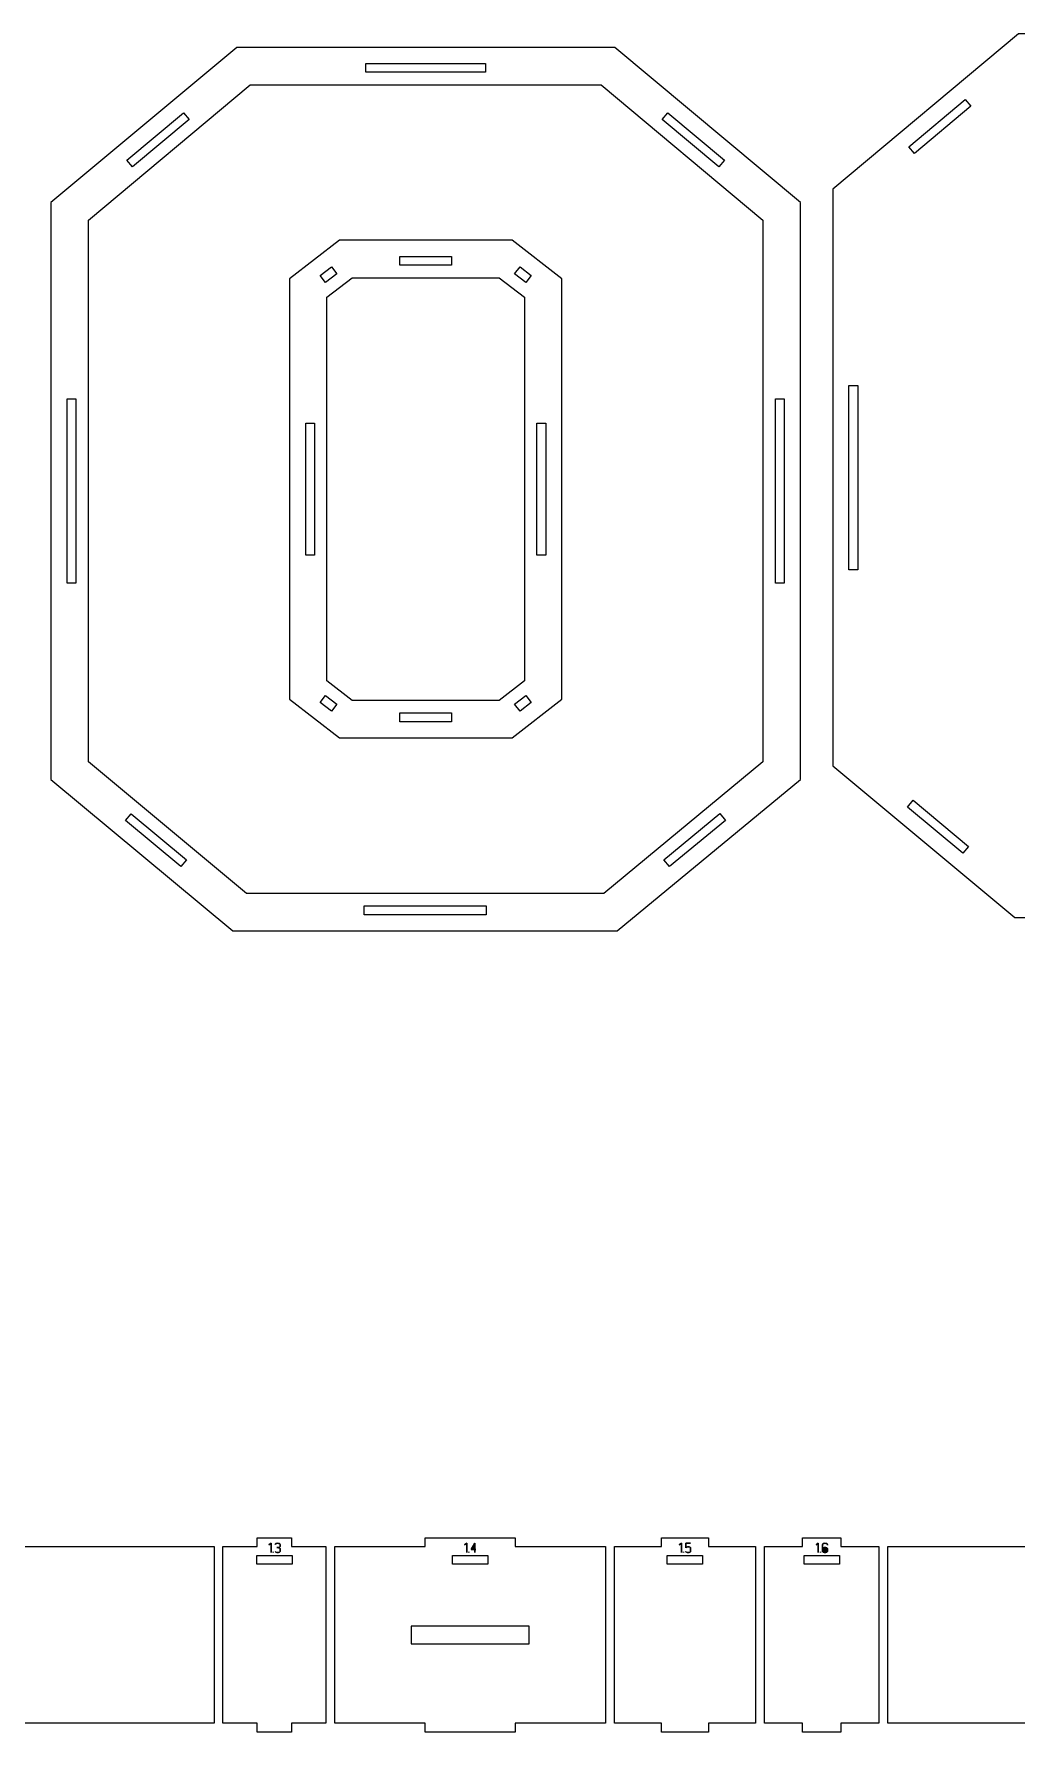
# Model space of a CAD drawing. Header units: centimetres. Extents: x -191 to 212, y -234 to 239.
# Drawn here: x -166.8 to -133.4, y 1 to 58.7 of the extents above; entities that cross this region are included whole.
import ezdxf

# ---------------------------------------------------------------- set-up
doc = ezdxf.new("R2010")
doc.units = ezdxf.units.CM
doc.header["$MEASUREMENT"] = 0
doc.layers.add('Capa 1', color=7, linetype='Continuous')

msp = doc.modelspace()

# ---------------------------------------------------------------- hatches: boundary and pattern name
at = {"layer": 'Capa 1', "true_color": 0x3e4095}
h = msp.add_hatch(color=175, dxfattribs=at)
edge = h.paths.add_edge_path()
edge.add_spline(control_points=[(-158.70357, 7.41692), (-158.70357, 7.41692), (-158.7797, 7.36418), (-158.7797, 7.36418), (-158.7797, 7.36418), (-158.70357, 7.41692), (-158.70357, 7.41692), (-158.70357, 7.41692), (-158.70357, 7.10002), (-158.70357, 7.10002), (-158.70357, 7.10002), (-158.70357, 7.41692), (-158.70357, 7.41692)], knot_values=[0, 0, 0, 0, 0.25, 0.25, 0.25, 0.5, 0.5, 0.5, 0.75, 0.75, 0.75, 1, 1, 1, 1], degree=3, periodic=1)
h = msp.add_hatch(color=175, dxfattribs=at)
edge = h.paths.add_edge_path()
edge.add_spline(control_points=[(-158.63294, 7.10002), (-158.63294, 7.10002), (-158.63294, 7.12249), (-158.63294, 7.12249), (-158.63294, 7.12249), (-158.63294, 7.10002), (-158.63294, 7.10002)], knot_values=[0, 0, 0, 0, 0.5, 0.5, 0.5, 1, 1, 1, 1], degree=3, periodic=1)
h = msp.add_hatch(color=175, dxfattribs=at)
edge = h.paths.add_edge_path()
edge.add_spline(control_points=[(-158.47701, 7.10002), (-158.50055, 7.10002), (-158.5202, 7.10346), (-158.53594, 7.11034), (-158.55169, 7.11722), (-158.55956, 7.12555), (-158.55956, 7.13533), (-158.55956, 7.12555), (-158.55169, 7.11722), (-158.53594, 7.11034), (-158.5202, 7.10346), (-158.50055, 7.10002), (-158.47701, 7.10002), (-158.45347, 7.10002), (-158.43382, 7.10346), (-158.41808, 7.11034), (-158.40233, 7.11722), (-158.39446, 7.12555), (-158.39446, 7.13533), (-158.39446, 7.13533), (-158.39446, 7.23852), (-158.39446, 7.23852), (-158.39446, 7.24678), (-158.40012, 7.25396), (-158.41143, 7.26007), (-158.42274, 7.26619), (-158.45591, 7.27032), (-158.51095, 7.27246), (-158.45622, 7.27582), (-158.42335, 7.2798), (-158.41235, 7.28438), (-158.40134, 7.28897), (-158.39538, 7.29646), (-158.39446, 7.30685), (-158.39446, 7.30685), (-158.39446, 7.38115), (-158.39446, 7.38115), (-158.39446, 7.39093), (-158.40233, 7.39926), (-158.41808, 7.40614), (-158.43382, 7.41302), (-158.45347, 7.41646), (-158.47701, 7.41646), (-158.50055, 7.41646), (-158.5202, 7.41302), (-158.53594, 7.40614), (-158.55169, 7.39926), (-158.55956, 7.39093), (-158.55956, 7.38115), (-158.55956, 7.39093), (-158.55169, 7.39926), (-158.53594, 7.40614), (-158.5202, 7.41302), (-158.50055, 7.41646), (-158.47701, 7.41646), (-158.45347, 7.41646), (-158.43382, 7.41302), (-158.41808, 7.40614), (-158.40233, 7.39926), (-158.39446, 7.39093), (-158.39446, 7.38115), (-158.39446, 7.38115), (-158.39446, 7.30685), (-158.39446, 7.30685), (-158.39538, 7.29646), (-158.40134, 7.28897), (-158.41235, 7.28438), (-158.42335, 7.2798), (-158.45622, 7.27582), (-158.51095, 7.27246), (-158.45591, 7.27032), (-158.42274, 7.26619), (-158.41143, 7.26007), (-158.40012, 7.25396), (-158.39446, 7.24678), (-158.39446, 7.23852), (-158.39446, 7.23852), (-158.39446, 7.13533), (-158.39446, 7.13533), (-158.39446, 7.12555), (-158.40233, 7.11722), (-158.41808, 7.11034), (-158.43382, 7.10346), (-158.45347, 7.10002), (-158.47701, 7.10002)], knot_values=[0, 0, 0, 0, 0.03571429, 0.03571429, 0.03571429, 0.07142857, 0.07142857, 0.07142857, 0.10714286, 0.10714286, 0.10714286, 0.14285714, 0.14285714, 0.14285714, 0.17857143, 0.17857143, 0.17857143, 0.21428571, 0.21428571, 0.21428571, 0.25, 0.25, 0.25, 0.28571429, 0.28571429, 0.28571429, 0.32142857, 0.32142857, 0.32142857, 0.35714286, 0.35714286, 0.35714286, 0.39285714, 0.39285714, 0.39285714, 0.42857143, 0.42857143, 0.42857143, 0.46428571, 0.46428571, 0.46428571, 0.5, 0.5, 0.5, 0.53571429, 0.53571429, 0.53571429, 0.57142857, 0.57142857, 0.57142857, 0.60714286, 0.60714286, 0.60714286, 0.64285714, 0.64285714, 0.64285714, 0.67857143, 0.67857143, 0.67857143, 0.71428571, 0.71428571, 0.71428571, 0.75, 0.75, 0.75, 0.78571429, 0.78571429, 0.78571429, 0.82142857, 0.82142857, 0.82142857, 0.85714286, 0.85714286, 0.85714286, 0.89285714, 0.89285714, 0.89285714, 0.92857143, 0.92857143, 0.92857143, 0.96428571, 0.96428571, 0.96428571, 1, 1, 1, 1], degree=3, periodic=1)
h = msp.add_hatch(color=175, dxfattribs=at)
edge = h.paths.add_edge_path()
edge.add_spline(control_points=[(-152.05228, 7.41692), (-152.05228, 7.41692), (-152.12841, 7.36418), (-152.12841, 7.36418), (-152.12841, 7.36418), (-152.05228, 7.41692), (-152.05228, 7.41692), (-152.05228, 7.41692), (-152.05228, 7.10002), (-152.05228, 7.10002), (-152.05228, 7.10002), (-152.05228, 7.41692), (-152.05228, 7.41692)], knot_values=[0, 0, 0, 0, 0.25, 0.25, 0.25, 0.5, 0.5, 0.5, 0.75, 0.75, 0.75, 1, 1, 1, 1], degree=3, periodic=1)
h = msp.add_hatch(color=175, dxfattribs=at)
edge = h.paths.add_edge_path()
edge.add_spline(control_points=[(-151.98165, 7.10002), (-151.98165, 7.10002), (-151.98165, 7.12249), (-151.98165, 7.12249), (-151.98165, 7.12249), (-151.98165, 7.10002), (-151.98165, 7.10002)], knot_values=[0, 0, 0, 0, 0.5, 0.5, 0.5, 1, 1, 1, 1], degree=3, periodic=1)
h = msp.add_hatch(color=175, dxfattribs=at)
edge = h.paths.add_edge_path()
edge.add_spline(control_points=[(-151.77848, 7.20458), (-151.77848, 7.20458), (-151.77848, 7.41692), (-151.77848, 7.41692), (-151.77848, 7.41692), (-151.90827, 7.20458), (-151.90827, 7.20458), (-151.90827, 7.20458), (-151.77848, 7.20458), (-151.77848, 7.20458)], knot_values=[0, 0, 0, 0, 0.33333333, 0.33333333, 0.33333333, 0.66666667, 0.66666667, 0.66666667, 1, 1, 1, 1], degree=3, periodic=1)
h = msp.add_hatch(color=175, dxfattribs=at)
edge = h.paths.add_edge_path()
edge.add_spline(control_points=[(-151.77848, 7.20458), (-151.77848, 7.20458), (-151.77848, 7.10002), (-151.77848, 7.10002), (-151.77848, 7.10002), (-151.77848, 7.20458), (-151.77848, 7.20458), (-151.77848, 7.20458), (-151.90827, 7.20458), (-151.90827, 7.20458), (-151.90827, 7.20458), (-151.77848, 7.41692), (-151.77848, 7.41692), (-151.77848, 7.41692), (-151.77848, 7.20458), (-151.77848, 7.20458), (-151.77848, 7.20458), (-151.74867, 7.20458), (-151.74867, 7.20458), (-151.74867, 7.20458), (-151.77848, 7.20458), (-151.77848, 7.20458)], knot_values=[0, 0, 0, 0, 0.14285714, 0.14285714, 0.14285714, 0.28571429, 0.28571429, 0.28571429, 0.42857143, 0.42857143, 0.42857143, 0.57142857, 0.57142857, 0.57142857, 0.71428571, 0.71428571, 0.71428571, 0.85714286, 0.85714286, 0.85714286, 1, 1, 1, 1], degree=3, periodic=1)
h = msp.add_hatch(color=175, dxfattribs=at)
edge = h.paths.add_edge_path()
edge.add_spline(control_points=[(-144.7574, 7.41692), (-144.7574, 7.41692), (-144.83353, 7.36418), (-144.83353, 7.36418), (-144.83353, 7.36418), (-144.7574, 7.41692), (-144.7574, 7.41692), (-144.7574, 7.41692), (-144.7574, 7.10002), (-144.7574, 7.10002), (-144.7574, 7.10002), (-144.7574, 7.41692), (-144.7574, 7.41692)], knot_values=[0, 0, 0, 0, 0.25, 0.25, 0.25, 0.5, 0.5, 0.5, 0.75, 0.75, 0.75, 1, 1, 1, 1], degree=3, periodic=1)
h = msp.add_hatch(color=175, dxfattribs=at)
edge = h.paths.add_edge_path()
edge.add_spline(control_points=[(-144.68677, 7.10002), (-144.68677, 7.10002), (-144.68677, 7.12249), (-144.68677, 7.12249), (-144.68677, 7.12249), (-144.68677, 7.10002), (-144.68677, 7.10002)], knot_values=[0, 0, 0, 0, 0.5, 0.5, 0.5, 1, 1, 1, 1], degree=3, periodic=1)
h = msp.add_hatch(color=175, dxfattribs=at)
edge = h.paths.add_edge_path()
edge.add_spline(control_points=[(-144.53084, 7.10002), (-144.55438, 7.10002), (-144.57403, 7.10346), (-144.58977, 7.11034), (-144.60552, 7.11722), (-144.61339, 7.12555), (-144.61339, 7.13533), (-144.61339, 7.12555), (-144.60552, 7.11722), (-144.58977, 7.11034), (-144.57403, 7.10346), (-144.55438, 7.10002), (-144.53084, 7.10002), (-144.5073, 7.10002), (-144.48765, 7.10346), (-144.47191, 7.11034), (-144.45616, 7.11722), (-144.44829, 7.12555), (-144.44829, 7.13533), (-144.44829, 7.13533), (-144.44829, 7.26099), (-144.44829, 7.26099), (-144.44829, 7.27078), (-144.45616, 7.27911), (-144.47191, 7.28599), (-144.48765, 7.29287), (-144.5073, 7.29631), (-144.53084, 7.29631), (-144.55224, 7.29447), (-144.56875, 7.29202), (-144.58037, 7.28897), (-144.59199, 7.28591), (-144.60299, 7.27658), (-144.61339, 7.26099), (-144.61339, 7.26099), (-144.61339, 7.41646), (-144.61339, 7.41646), (-144.61339, 7.41646), (-144.45379, 7.41646), (-144.45379, 7.41646), (-144.45379, 7.41646), (-144.61339, 7.41646), (-144.61339, 7.41646), (-144.61339, 7.41646), (-144.61339, 7.26099), (-144.61339, 7.26099), (-144.60299, 7.27658), (-144.59199, 7.28591), (-144.58037, 7.28897), (-144.56875, 7.29202), (-144.55224, 7.29447), (-144.53084, 7.29631), (-144.5073, 7.29631), (-144.48765, 7.29287), (-144.47191, 7.28599), (-144.45616, 7.27911), (-144.44829, 7.27078), (-144.44829, 7.26099), (-144.44829, 7.26099), (-144.44829, 7.13533), (-144.44829, 7.13533), (-144.44829, 7.12555), (-144.45616, 7.11722), (-144.47191, 7.11034), (-144.48765, 7.10346), (-144.5073, 7.10002), (-144.53084, 7.10002)], knot_values=[0, 0, 0, 0, 0.04545455, 0.04545455, 0.04545455, 0.09090909, 0.09090909, 0.09090909, 0.13636364, 0.13636364, 0.13636364, 0.18181818, 0.18181818, 0.18181818, 0.22727273, 0.22727273, 0.22727273, 0.27272727, 0.27272727, 0.27272727, 0.31818182, 0.31818182, 0.31818182, 0.36363636, 0.36363636, 0.36363636, 0.40909091, 0.40909091, 0.40909091, 0.45454545, 0.45454545, 0.45454545, 0.5, 0.5, 0.5, 0.54545455, 0.54545455, 0.54545455, 0.59090909, 0.59090909, 0.59090909, 0.63636364, 0.63636364, 0.63636364, 0.68181818, 0.68181818, 0.68181818, 0.72727273, 0.72727273, 0.72727273, 0.77272727, 0.77272727, 0.77272727, 0.81818182, 0.81818182, 0.81818182, 0.86363636, 0.86363636, 0.86363636, 0.90909091, 0.90909091, 0.90909091, 0.95454545, 0.95454545, 0.95454545, 1, 1, 1, 1], degree=3, periodic=1)
h = msp.add_hatch(color=175, dxfattribs=at)
edge = h.paths.add_edge_path()
edge.add_spline(control_points=[(-140.11285, 7.41692), (-140.11285, 7.41692), (-140.18898, 7.36418), (-140.18898, 7.36418), (-140.18898, 7.36418), (-140.11285, 7.41692), (-140.11285, 7.41692), (-140.11285, 7.41692), (-140.11285, 7.10002), (-140.11285, 7.10002), (-140.11285, 7.10002), (-140.11285, 7.41692), (-140.11285, 7.41692)], knot_values=[0, 0, 0, 0, 0.25, 0.25, 0.25, 0.5, 0.5, 0.5, 0.75, 0.75, 0.75, 1, 1, 1, 1], degree=3, periodic=1)
h = msp.add_hatch(color=175, dxfattribs=at)
edge = h.paths.add_edge_path()
edge.add_spline(control_points=[(-140.04222, 7.10002), (-140.04222, 7.10002), (-140.04222, 7.12249), (-140.04222, 7.12249), (-140.04222, 7.12249), (-140.04222, 7.10002), (-140.04222, 7.10002)], knot_values=[0, 0, 0, 0, 0.5, 0.5, 0.5, 1, 1, 1, 1], degree=3, periodic=1)
h = msp.add_hatch(color=175, dxfattribs=at)
edge = h.paths.add_edge_path()
edge.add_spline(control_points=[(-139.88629, 7.10002), (-139.90983, 7.10002), (-139.92948, 7.10346), (-139.94522, 7.11034), (-139.96097, 7.11722), (-139.96884, 7.12555), (-139.96884, 7.13533), (-139.96884, 7.13533), (-139.96884, 7.24219), (-139.96884, 7.24219), (-139.96884, 7.24219), (-139.96884, 7.38115), (-139.96884, 7.38115), (-139.96884, 7.39093), (-139.96097, 7.39926), (-139.94522, 7.40614), (-139.92948, 7.41302), (-139.90983, 7.41646), (-139.88629, 7.41646), (-139.86275, 7.41646), (-139.8431, 7.41302), (-139.82736, 7.40614), (-139.81161, 7.39926), (-139.80374, 7.39093), (-139.80374, 7.38115), (-139.80374, 7.38115), (-139.80374, 7.35547), (-139.80374, 7.35547), (-139.80374, 7.35547), (-139.80374, 7.38115), (-139.80374, 7.38115), (-139.80374, 7.39093), (-139.81161, 7.39926), (-139.82736, 7.40614), (-139.8431, 7.41302), (-139.86275, 7.41646), (-139.88629, 7.41646), (-139.90983, 7.41646), (-139.92948, 7.41302), (-139.94522, 7.40614), (-139.96097, 7.39926), (-139.96884, 7.39093), (-139.96884, 7.38115), (-139.96884, 7.38115), (-139.96884, 7.24219), (-139.96884, 7.24219), (-139.96884, 7.25136), (-139.95929, 7.25954), (-139.94018, 7.26672), (-139.92107, 7.27391), (-139.90311, 7.2775), (-139.88629, 7.2775), (-139.86275, 7.2775), (-139.8431, 7.27406), (-139.82736, 7.26718), (-139.81161, 7.2603), (-139.80374, 7.25197), (-139.80374, 7.24219), (-139.80374, 7.24219), (-139.80374, 7.13533), (-139.80374, 7.13533), (-139.80374, 7.12555), (-139.81161, 7.11722), (-139.82736, 7.11034), (-139.8431, 7.10346), (-139.86275, 7.10002), (-139.88629, 7.10002)], knot_values=[0, 0, 0, 0, 0.04545455, 0.04545455, 0.04545455, 0.09090909, 0.09090909, 0.09090909, 0.13636364, 0.13636364, 0.13636364, 0.18181818, 0.18181818, 0.18181818, 0.22727273, 0.22727273, 0.22727273, 0.27272727, 0.27272727, 0.27272727, 0.31818182, 0.31818182, 0.31818182, 0.36363636, 0.36363636, 0.36363636, 0.40909091, 0.40909091, 0.40909091, 0.45454545, 0.45454545, 0.45454545, 0.5, 0.5, 0.5, 0.54545455, 0.54545455, 0.54545455, 0.59090909, 0.59090909, 0.59090909, 0.63636364, 0.63636364, 0.63636364, 0.68181818, 0.68181818, 0.68181818, 0.72727273, 0.72727273, 0.72727273, 0.77272727, 0.77272727, 0.77272727, 0.81818182, 0.81818182, 0.81818182, 0.86363636, 0.86363636, 0.86363636, 0.90909091, 0.90909091, 0.90909091, 0.95454545, 0.95454545, 0.95454545, 1, 1, 1, 1], degree=3, periodic=1)
h = msp.add_hatch(color=175, dxfattribs=at)
edge = h.paths.add_edge_path()
edge.add_spline(control_points=[(-139.96884, 7.13533), (-139.96884, 7.12555), (-139.96097, 7.11722), (-139.94522, 7.11034), (-139.92948, 7.10346), (-139.90983, 7.10002), (-139.88629, 7.10002), (-139.86275, 7.10002), (-139.8431, 7.10346), (-139.82736, 7.11034), (-139.81161, 7.11722), (-139.80374, 7.12555), (-139.80374, 7.13533), (-139.80374, 7.13533), (-139.80374, 7.24219), (-139.80374, 7.24219), (-139.80374, 7.25197), (-139.81161, 7.2603), (-139.82736, 7.26718), (-139.8431, 7.27406), (-139.86275, 7.2775), (-139.88629, 7.2775), (-139.90311, 7.2775), (-139.92107, 7.27391), (-139.94018, 7.26672), (-139.95929, 7.25954), (-139.96884, 7.25136), (-139.96884, 7.24219), (-139.96884, 7.24219), (-139.96884, 7.13533), (-139.96884, 7.13533)], knot_values=[0, 0, 0, 0, 0.1, 0.1, 0.1, 0.2, 0.2, 0.2, 0.3, 0.3, 0.3, 0.4, 0.4, 0.4, 0.5, 0.5, 0.5, 0.6, 0.6, 0.6, 0.7, 0.7, 0.7, 0.8, 0.8, 0.8, 0.9, 0.9, 0.9, 1, 1, 1, 1], degree=3, periodic=1)

# ---------------------------------------------------------------- linework, layer by layer
at = {"layer": 'Capa 1', "color": 1, "lineweight": 9}
for points, knots in [([(-114.16018, 53.39454), (-114.16018, 53.39454), (-114.16018, 33.81245), (-114.16018, 33.81245), (-114.16018, 33.81245), (-120.38495, 28.66837), (-120.38495, 28.66837), (-120.38495, 28.66837), (-133.43968, 28.66837), (-133.43968, 28.66837), (-133.43968, 28.66837), (-139.62122, 33.81245), (-139.62122, 33.81245), (-139.62122, 33.81245), (-139.62122, 53.39454), (-139.62122, 53.39454), (-139.62122, 53.39454), (-133.31, 58.66831), (-133.31, 58.66831), (-133.31, 58.66831), (-120.47141, 58.66831), (-120.47141, 58.66831), (-120.47141, 58.66831), (-114.16018, 53.39454), (-114.16018, 53.39454)], [0, 0, 0, 0, 0.125, 0.125, 0.125, 0.25, 0.25, 0.25, 0.375, 0.375, 0.375, 0.5, 0.5, 0.5, 0.625, 0.625, 0.625, 0.75, 0.75, 0.75, 0.875, 0.875, 0.875, 1, 1, 1, 1]), ([(-140.71838, 52.94028), (-140.71838, 52.94028), (-140.71838, 33.35819), (-140.71838, 33.35819), (-140.71838, 33.35819), (-146.94315, 28.21411), (-146.94315, 28.21411), (-146.94315, 28.21411), (-159.99788, 28.21411), (-159.99788, 28.21411), (-159.99788, 28.21411), (-166.17942, 33.35819), (-166.17942, 33.35819), (-166.17942, 33.35819), (-166.17942, 52.94028), (-166.17942, 52.94028), (-166.17942, 52.94028), (-159.8682, 58.21405), (-159.8682, 58.21405), (-159.8682, 58.21405), (-147.02961, 58.21405), (-147.02961, 58.21405), (-147.02961, 58.21405), (-140.71838, 52.94028), (-140.71838, 52.94028)], [0, 0, 0, 0, 0.125, 0.125, 0.125, 0.25, 0.25, 0.25, 0.375, 0.375, 0.375, 0.5, 0.5, 0.5, 0.625, 0.625, 0.625, 0.75, 0.75, 0.75, 0.875, 0.875, 0.875, 1, 1, 1, 1]), ([(-155.48605, 57.36552), (-155.48605, 57.36552), (-151.41176, 57.36552), (-151.41176, 57.36552), (-151.41176, 57.36552), (-151.41176, 57.66552), (-151.41176, 57.66552), (-151.41176, 57.66552), (-155.48605, 57.66552), (-155.48605, 57.66552), (-155.48605, 57.66552), (-155.48605, 57.36552), (-155.48605, 57.36552)], [0, 0, 0, 0, 0.25, 0.25, 0.25, 0.5, 0.5, 0.5, 0.75, 0.75, 0.75, 1, 1, 1, 1]), ([(-141.99117, 52.34518), (-141.99117, 52.34518), (-147.49139, 56.94126), (-147.49139, 56.94126), (-147.49139, 56.94126), (-159.40642, 56.94126), (-159.40642, 56.94126), (-159.40642, 56.94126), (-164.90663, 52.34518), (-164.90663, 52.34518), (-164.90663, 52.34518), (-164.90663, 33.95487), (-164.90663, 33.95487), (-164.90663, 33.95487), (-159.53756, 29.4869), (-159.53756, 29.4869), (-159.53756, 29.4869), (-147.40101, 29.4869), (-147.40101, 29.4869), (-147.40101, 29.4869), (-141.99117, 33.95753), (-141.99117, 33.95753), (-141.99117, 33.95753), (-141.99117, 52.34518), (-141.99117, 52.34518)], [0, 0, 0, 0, 0.125, 0.125, 0.125, 0.25, 0.25, 0.25, 0.375, 0.375, 0.375, 0.5, 0.5, 0.5, 0.625, 0.625, 0.625, 0.75, 0.75, 0.75, 0.875, 0.875, 0.875, 1, 1, 1, 1]), ([(-163.40737, 54.15087), (-163.40737, 54.15087), (-161.48386, 55.7582), (-161.48386, 55.7582), (-161.48386, 55.7582), (-161.67622, 55.9884), (-161.67622, 55.9884), (-161.67622, 55.9884), (-163.59974, 54.38108), (-163.59974, 54.38108), (-163.59974, 54.38108), (-163.40737, 54.15087), (-163.40737, 54.15087)], [0, 0, 0, 0, 0.25, 0.25, 0.25, 0.5, 0.5, 0.5, 0.75, 0.75, 0.75, 1, 1, 1, 1]), ([(-145.41395, 55.7582), (-145.41395, 55.7582), (-143.49043, 54.15087), (-143.49043, 54.15087), (-143.49043, 54.15087), (-143.29806, 54.38108), (-143.29806, 54.38108), (-143.29806, 54.38108), (-145.22158, 55.9884), (-145.22158, 55.9884), (-145.22158, 55.9884), (-145.41395, 55.7582), (-145.41395, 55.7582)], [0, 0, 0, 0, 0.25, 0.25, 0.25, 0.5, 0.5, 0.5, 0.75, 0.75, 0.75, 1, 1, 1, 1]), ([(-136.84917, 54.60513), (-136.84917, 54.60513), (-134.92566, 56.21246), (-134.92566, 56.21246), (-134.92566, 56.21246), (-135.11802, 56.44266), (-135.11802, 56.44266), (-135.11802, 56.44266), (-137.04154, 54.83534), (-137.04154, 54.83534), (-137.04154, 54.83534), (-136.84917, 54.60513), (-136.84917, 54.60513)], [0, 0, 0, 0, 0.25, 0.25, 0.25, 0.5, 0.5, 0.5, 0.75, 0.75, 0.75, 1, 1, 1, 1]), ([(-158.07454, 36.07931), (-158.07454, 36.07931), (-158.07454, 50.34885), (-158.07454, 50.34885), (-158.07454, 50.34885), (-156.38189, 51.66536), (-156.38189, 51.66536), (-156.38189, 51.66536), (-150.51592, 51.66536), (-150.51592, 51.66536), (-150.51592, 51.66536), (-148.82326, 50.34885), (-148.82326, 50.34885), (-148.82326, 50.34885), (-148.82326, 36.07931), (-148.82326, 36.07931), (-148.82326, 36.07931), (-150.51592, 34.7628), (-150.51592, 34.7628), (-150.51592, 34.7628), (-156.38189, 34.7628), (-156.38189, 34.7628), (-156.38189, 34.7628), (-158.07454, 36.07931), (-158.07454, 36.07931)], [0, 0, 0, 0, 0.125, 0.125, 0.125, 0.25, 0.25, 0.25, 0.375, 0.375, 0.375, 0.5, 0.5, 0.5, 0.625, 0.625, 0.625, 0.75, 0.75, 0.75, 0.875, 0.875, 0.875, 1, 1, 1, 1]), ([(-156.84759, 50.22818), (-156.84759, 50.22818), (-156.46917, 50.5225), (-156.46917, 50.5225), (-156.46917, 50.5225), (-156.65335, 50.75931), (-156.65335, 50.75931), (-156.65335, 50.75931), (-157.03177, 50.46498), (-157.03177, 50.46498), (-157.03177, 50.46498), (-156.84759, 50.22818), (-156.84759, 50.22818)], [0, 0, 0, 0, 0.25, 0.25, 0.25, 0.5, 0.5, 0.5, 0.75, 0.75, 0.75, 1, 1, 1, 1]), ([(-154.32952, 50.81683), (-154.32952, 50.81683), (-152.56829, 50.81683), (-152.56829, 50.81683), (-152.56829, 50.81683), (-152.56829, 51.11683), (-152.56829, 51.11683), (-152.56829, 51.11683), (-154.32952, 51.11683), (-154.32952, 51.11683), (-154.32952, 51.11683), (-154.32952, 50.81683), (-154.32952, 50.81683)], [0, 0, 0, 0, 0.25, 0.25, 0.25, 0.5, 0.5, 0.5, 0.75, 0.75, 0.75, 1, 1, 1, 1]), ([(-150.42864, 50.5225), (-150.42864, 50.5225), (-150.05021, 50.22818), (-150.05021, 50.22818), (-150.05021, 50.22818), (-149.86603, 50.46498), (-149.86603, 50.46498), (-149.86603, 50.46498), (-150.24446, 50.75931), (-150.24446, 50.75931), (-150.24446, 50.75931), (-150.42864, 50.5225), (-150.42864, 50.5225)], [0, 0, 0, 0, 0.25, 0.25, 0.25, 0.5, 0.5, 0.5, 0.75, 0.75, 0.75, 1, 1, 1, 1]), ([(-156.80175, 36.70181), (-156.80175, 36.70181), (-155.94518, 36.03559), (-155.94518, 36.03559), (-155.94518, 36.03559), (-150.95262, 36.03559), (-150.95262, 36.03559), (-150.95262, 36.03559), (-150.09605, 36.70181), (-150.09605, 36.70181), (-150.09605, 36.70181), (-150.09605, 49.72635), (-150.09605, 49.72635), (-150.09605, 49.72635), (-150.95262, 50.39257), (-150.95262, 50.39257), (-150.95262, 50.39257), (-155.94518, 50.39257), (-155.94518, 50.39257), (-155.94518, 50.39257), (-156.80175, 49.72635), (-156.80175, 49.72635), (-156.80175, 49.72635), (-156.80175, 36.70181), (-156.80175, 36.70181)], [0, 0, 0, 0, 0.125, 0.125, 0.125, 0.25, 0.25, 0.25, 0.375, 0.375, 0.375, 0.5, 0.5, 0.5, 0.625, 0.625, 0.625, 0.75, 0.75, 0.75, 0.875, 0.875, 0.875, 1, 1, 1, 1]), ([(-138.77269, 40.47276), (-138.77269, 40.47276), (-138.77269, 46.73529), (-138.77269, 46.73529), (-138.77269, 46.73529), (-139.07269, 46.73529), (-139.07269, 46.73529), (-139.07269, 46.73529), (-139.07269, 40.47276), (-139.07269, 40.47276), (-139.07269, 40.47276), (-138.77269, 40.47276), (-138.77269, 40.47276)], [0, 0, 0, 0, 0.25, 0.25, 0.25, 0.5, 0.5, 0.5, 0.75, 0.75, 0.75, 1, 1, 1, 1]), ([(-165.33089, 40.0185), (-165.33089, 40.0185), (-165.33089, 46.28103), (-165.33089, 46.28103), (-165.33089, 46.28103), (-165.63089, 46.28103), (-165.63089, 46.28103), (-165.63089, 46.28103), (-165.63089, 40.0185), (-165.63089, 40.0185), (-165.63089, 40.0185), (-165.33089, 40.0185), (-165.33089, 40.0185)], [0, 0, 0, 0, 0.25, 0.25, 0.25, 0.5, 0.5, 0.5, 0.75, 0.75, 0.75, 1, 1, 1, 1]), ([(-141.56691, 46.28162), (-141.56691, 46.28162), (-141.56691, 40.01968), (-141.56691, 40.01968), (-141.56691, 40.01968), (-141.26691, 40.01968), (-141.26691, 40.01968), (-141.26691, 40.01968), (-141.26691, 46.28162), (-141.26691, 46.28162), (-141.26691, 46.28162), (-141.56691, 46.28162), (-141.56691, 46.28162)], [0, 0, 0, 0, 0.25, 0.25, 0.25, 0.5, 0.5, 0.5, 0.75, 0.75, 0.75, 1, 1, 1, 1]), ([(-157.22601, 40.97416), (-157.22601, 40.97416), (-157.22601, 45.454), (-157.22601, 45.454), (-157.22601, 45.454), (-157.52601, 45.454), (-157.52601, 45.454), (-157.52601, 45.454), (-157.52601, 40.97416), (-157.52601, 40.97416), (-157.52601, 40.97416), (-157.22601, 40.97416), (-157.22601, 40.97416)], [0, 0, 0, 0, 0.25, 0.25, 0.25, 0.5, 0.5, 0.5, 0.75, 0.75, 0.75, 1, 1, 1, 1]), ([(-149.67179, 45.454), (-149.67179, 45.454), (-149.67179, 40.97416), (-149.67179, 40.97416), (-149.67179, 40.97416), (-149.37179, 40.97416), (-149.37179, 40.97416), (-149.37179, 40.97416), (-149.37179, 45.454), (-149.37179, 45.454), (-149.37179, 45.454), (-149.67179, 45.454), (-149.67179, 45.454)], [0, 0, 0, 0, 0.25, 0.25, 0.25, 0.5, 0.5, 0.5, 0.75, 0.75, 0.75, 1, 1, 1, 1]), ([(-156.46917, 35.90566), (-156.46917, 35.90566), (-156.84759, 36.19998), (-156.84759, 36.19998), (-156.84759, 36.19998), (-157.03177, 35.96318), (-157.03177, 35.96318), (-157.03177, 35.96318), (-156.65335, 35.66885), (-156.65335, 35.66885), (-156.65335, 35.66885), (-156.46917, 35.90566), (-156.46917, 35.90566)], [0, 0, 0, 0, 0.25, 0.25, 0.25, 0.5, 0.5, 0.5, 0.75, 0.75, 0.75, 1, 1, 1, 1]), ([(-150.05021, 36.19998), (-150.05021, 36.19998), (-150.42864, 35.90566), (-150.42864, 35.90566), (-150.42864, 35.90566), (-150.24446, 35.66885), (-150.24446, 35.66885), (-150.24446, 35.66885), (-149.86603, 35.96318), (-149.86603, 35.96318), (-149.86603, 35.96318), (-150.05021, 36.19998), (-150.05021, 36.19998)], [0, 0, 0, 0, 0.25, 0.25, 0.25, 0.5, 0.5, 0.5, 0.75, 0.75, 0.75, 1, 1, 1, 1]), ([(-152.56829, 35.61133), (-152.56829, 35.61133), (-154.32952, 35.61133), (-154.32952, 35.61133), (-154.32952, 35.61133), (-154.32952, 35.31133), (-154.32952, 35.31133), (-154.32952, 35.31133), (-152.56829, 35.31133), (-152.56829, 35.31133), (-152.56829, 35.31133), (-152.56829, 35.61133), (-152.56829, 35.61133)], [0, 0, 0, 0, 0.25, 0.25, 0.25, 0.5, 0.5, 0.5, 0.75, 0.75, 0.75, 1, 1, 1, 1]), ([(-135.01276, 31.08135), (-135.01276, 31.08135), (-136.89273, 32.64579), (-136.89273, 32.64579), (-136.89273, 32.64579), (-137.08462, 32.41519), (-137.08462, 32.41519), (-137.08462, 32.41519), (-135.20466, 30.85075), (-135.20466, 30.85075), (-135.20466, 30.85075), (-135.01276, 31.08135), (-135.01276, 31.08135)], [0, 0, 0, 0, 0.25, 0.25, 0.25, 0.5, 0.5, 0.5, 0.75, 0.75, 0.75, 1, 1, 1, 1]), ([(-161.57096, 30.62709), (-161.57096, 30.62709), (-163.45093, 32.19153), (-163.45093, 32.19153), (-163.45093, 32.19153), (-163.64282, 31.96093), (-163.64282, 31.96093), (-163.64282, 31.96093), (-161.76286, 30.39649), (-161.76286, 30.39649), (-161.76286, 30.39649), (-161.57096, 30.62709), (-161.57096, 30.62709)], [0, 0, 0, 0, 0.25, 0.25, 0.25, 0.5, 0.5, 0.5, 0.75, 0.75, 0.75, 1, 1, 1, 1]), ([(-143.46074, 32.19271), (-143.46074, 32.19271), (-145.35456, 30.62768), (-145.35456, 30.62768), (-145.35456, 30.62768), (-145.16346, 30.39642), (-145.16346, 30.39642), (-145.16346, 30.39642), (-143.26963, 31.96146), (-143.26963, 31.96146), (-143.26963, 31.96146), (-143.46074, 32.19271), (-143.46074, 32.19271)], [0, 0, 0, 0, 0.25, 0.25, 0.25, 0.5, 0.5, 0.5, 0.75, 0.75, 0.75, 1, 1, 1, 1]), ([(-151.39593, 29.06264), (-151.39593, 29.06264), (-155.54346, 29.06264), (-155.54346, 29.06264), (-155.54346, 29.06264), (-155.54346, 28.76264), (-155.54346, 28.76264), (-155.54346, 28.76264), (-151.39593, 28.76264), (-151.39593, 28.76264), (-151.39593, 28.76264), (-151.39593, 29.06264), (-151.39593, 29.06264)], [0, 0, 0, 0, 0.25, 0.25, 0.25, 0.5, 0.5, 0.5, 0.75, 0.75, 0.75, 1, 1, 1, 1])]:
    msp.add_open_spline(points, degree=3, knots=knots, dxfattribs=at)
at = {"layer": 'Capa 1', "color": 240, "lineweight": 20}
for points, knots in [([(-183.06772, 7.30802), (-183.06772, 7.30802), (-183.06772, 1.30802), (-183.06772, 1.30802), (-183.06772, 1.30802), (-175.59096, 1.30802), (-175.59096, 1.30802), (-175.59096, 1.30802), (-175.59096, 1.00802), (-175.59096, 1.00802), (-175.59096, 1.00802), (-168.11419, 1.00802), (-168.11419, 1.00802), (-168.11419, 1.00802), (-168.11419, 1.30802), (-168.11419, 1.30802), (-168.11419, 1.30802), (-160.63743, 1.30802), (-160.63743, 1.30802), (-160.63743, 1.30802), (-160.63743, 7.30802), (-160.63743, 7.30802), (-160.63743, 7.30802), (-168.11419, 7.30802), (-168.11419, 7.30802), (-168.11419, 7.30802), (-168.11419, 7.60802), (-168.11419, 7.60802), (-168.11419, 7.60802), (-175.59096, 7.60802), (-175.59096, 7.60802), (-175.59096, 7.60802), (-175.59096, 7.30802), (-175.59096, 7.30802), (-175.59096, 7.30802), (-183.06772, 7.30802), (-183.06772, 7.30802)], [0, 0, 0, 0, 0.08333333, 0.08333333, 0.08333333, 0.16666667, 0.16666667, 0.16666667, 0.25, 0.25, 0.25, 0.33333333, 0.33333333, 0.33333333, 0.41666667, 0.41666667, 0.41666667, 0.5, 0.5, 0.5, 0.58333333, 0.58333333, 0.58333333, 0.66666667, 0.66666667, 0.66666667, 0.75, 0.75, 0.75, 0.83333333, 0.83333333, 0.83333333, 0.91666667, 0.91666667, 0.91666667, 1, 1, 1, 1]), ([(-160.33743, 7.30802), (-160.33743, 7.30802), (-160.33743, 1.30802), (-160.33743, 1.30802), (-160.33743, 1.30802), (-159.17053, 1.30802), (-159.17053, 1.30802), (-159.17053, 1.30802), (-159.17053, 1.00802), (-159.17053, 1.00802), (-159.17053, 1.00802), (-158.00363, 1.00802), (-158.00363, 1.00802), (-158.00363, 1.00802), (-158.00363, 1.30802), (-158.00363, 1.30802), (-158.00363, 1.30802), (-156.83673, 1.30802), (-156.83673, 1.30802), (-156.83673, 1.30802), (-156.83673, 7.30802), (-156.83673, 7.30802), (-156.83673, 7.30802), (-158.00363, 7.30802), (-158.00363, 7.30802), (-158.00363, 7.30802), (-158.00363, 7.60802), (-158.00363, 7.60802), (-158.00363, 7.60802), (-159.17053, 7.60802), (-159.17053, 7.60802), (-159.17053, 7.60802), (-159.17053, 7.30802), (-159.17053, 7.30802), (-159.17053, 7.30802), (-160.33743, 7.30802), (-160.33743, 7.30802)], [0, 0, 0, 0, 0.08333333, 0.08333333, 0.08333333, 0.16666667, 0.16666667, 0.16666667, 0.25, 0.25, 0.25, 0.33333333, 0.33333333, 0.33333333, 0.41666667, 0.41666667, 0.41666667, 0.5, 0.5, 0.5, 0.58333333, 0.58333333, 0.58333333, 0.66666667, 0.66666667, 0.66666667, 0.75, 0.75, 0.75, 0.83333333, 0.83333333, 0.83333333, 0.91666667, 0.91666667, 0.91666667, 1, 1, 1, 1]), ([(-156.53673, 7.30802), (-156.53673, 7.30802), (-156.53673, 1.30802), (-156.53673, 1.30802), (-156.53673, 1.30802), (-153.47127, 1.30802), (-153.47127, 1.30802), (-153.47127, 1.30802), (-153.47127, 1.00802), (-153.47127, 1.00802), (-153.47127, 1.00802), (-150.4058, 1.00802), (-150.4058, 1.00802), (-150.4058, 1.00802), (-150.4058, 1.30802), (-150.4058, 1.30802), (-150.4058, 1.30802), (-147.34034, 1.30802), (-147.34034, 1.30802), (-147.34034, 1.30802), (-147.34034, 7.30802), (-147.34034, 7.30802), (-147.34034, 7.30802), (-150.4058, 7.30802), (-150.4058, 7.30802), (-150.4058, 7.30802), (-150.4058, 7.60802), (-150.4058, 7.60802), (-150.4058, 7.60802), (-153.47127, 7.60802), (-153.47127, 7.60802), (-153.47127, 7.60802), (-153.47127, 7.30802), (-153.47127, 7.30802), (-153.47127, 7.30802), (-156.53673, 7.30802), (-156.53673, 7.30802)], [0, 0, 0, 0, 0.08333333, 0.08333333, 0.08333333, 0.16666667, 0.16666667, 0.16666667, 0.25, 0.25, 0.25, 0.33333333, 0.33333333, 0.33333333, 0.41666667, 0.41666667, 0.41666667, 0.5, 0.5, 0.5, 0.58333333, 0.58333333, 0.58333333, 0.66666667, 0.66666667, 0.66666667, 0.75, 0.75, 0.75, 0.83333333, 0.83333333, 0.83333333, 0.91666667, 0.91666667, 0.91666667, 1, 1, 1, 1]), ([(-147.04034, 7.30802), (-147.04034, 7.30802), (-147.04034, 1.30802), (-147.04034, 1.30802), (-147.04034, 1.30802), (-145.44072, 1.30802), (-145.44072, 1.30802), (-145.44072, 1.30802), (-145.44072, 1.00802), (-145.44072, 1.00802), (-145.44072, 1.00802), (-143.8411, 1.00802), (-143.8411, 1.00802), (-143.8411, 1.00802), (-143.8411, 1.30802), (-143.8411, 1.30802), (-143.8411, 1.30802), (-142.24148, 1.30802), (-142.24148, 1.30802), (-142.24148, 1.30802), (-142.24148, 7.30802), (-142.24148, 7.30802), (-142.24148, 7.30802), (-143.8411, 7.30802), (-143.8411, 7.30802), (-143.8411, 7.30802), (-143.8411, 7.60802), (-143.8411, 7.60802), (-143.8411, 7.60802), (-145.44072, 7.60802), (-145.44072, 7.60802), (-145.44072, 7.60802), (-145.44072, 7.30802), (-145.44072, 7.30802), (-145.44072, 7.30802), (-147.04034, 7.30802), (-147.04034, 7.30802)], [0, 0, 0, 0, 0.08333333, 0.08333333, 0.08333333, 0.16666667, 0.16666667, 0.16666667, 0.25, 0.25, 0.25, 0.33333333, 0.33333333, 0.33333333, 0.41666667, 0.41666667, 0.41666667, 0.5, 0.5, 0.5, 0.58333333, 0.58333333, 0.58333333, 0.66666667, 0.66666667, 0.66666667, 0.75, 0.75, 0.75, 0.83333333, 0.83333333, 0.83333333, 0.91666667, 0.91666667, 0.91666667, 1, 1, 1, 1]), ([(-141.94148, 7.30802), (-141.94148, 7.30802), (-141.94148, 1.30802), (-141.94148, 1.30802), (-141.94148, 1.30802), (-140.64473, 1.30802), (-140.64473, 1.30802), (-140.64473, 1.30802), (-140.64473, 1.00802), (-140.64473, 1.00802), (-140.64473, 1.00802), (-139.34798, 1.00802), (-139.34798, 1.00802), (-139.34798, 1.00802), (-139.34798, 1.30802), (-139.34798, 1.30802), (-139.34798, 1.30802), (-138.05123, 1.30802), (-138.05123, 1.30802), (-138.05123, 1.30802), (-138.05123, 7.30802), (-138.05123, 7.30802), (-138.05123, 7.30802), (-139.34798, 7.30802), (-139.34798, 7.30802), (-139.34798, 7.30802), (-139.34798, 7.60802), (-139.34798, 7.60802), (-139.34798, 7.60802), (-140.64473, 7.60802), (-140.64473, 7.60802), (-140.64473, 7.60802), (-140.64473, 7.30802), (-140.64473, 7.30802), (-140.64473, 7.30802), (-141.94148, 7.30802), (-141.94148, 7.30802)], [0, 0, 0, 0, 0.08333333, 0.08333333, 0.08333333, 0.16666667, 0.16666667, 0.16666667, 0.25, 0.25, 0.25, 0.33333333, 0.33333333, 0.33333333, 0.41666667, 0.41666667, 0.41666667, 0.5, 0.5, 0.5, 0.58333333, 0.58333333, 0.58333333, 0.66666667, 0.66666667, 0.66666667, 0.75, 0.75, 0.75, 0.83333333, 0.83333333, 0.83333333, 0.91666667, 0.91666667, 0.91666667, 1, 1, 1, 1]), ([(-137.75123, 7.30802), (-137.75123, 7.30802), (-137.75123, 1.30802), (-137.75123, 1.30802), (-137.75123, 1.30802), (-132.25621, 1.30802), (-132.25621, 1.30802), (-132.25621, 1.30802), (-132.25621, 1.00802), (-132.25621, 1.00802), (-132.25621, 1.00802), (-126.7612, 1.00802), (-126.7612, 1.00802), (-126.7612, 1.00802), (-126.7612, 1.30802), (-126.7612, 1.30802), (-126.7612, 1.30802), (-121.26618, 1.30802), (-121.26618, 1.30802), (-121.26618, 1.30802), (-121.26618, 7.30802), (-121.26618, 7.30802), (-121.26618, 7.30802), (-126.7612, 7.30802), (-126.7612, 7.30802), (-126.7612, 7.30802), (-126.7612, 7.60802), (-126.7612, 7.60802), (-126.7612, 7.60802), (-132.25621, 7.60802), (-132.25621, 7.60802), (-132.25621, 7.60802), (-132.25621, 7.30802), (-132.25621, 7.30802), (-132.25621, 7.30802), (-137.75123, 7.30802), (-137.75123, 7.30802)], [0, 0, 0, 0, 0.08333333, 0.08333333, 0.08333333, 0.16666667, 0.16666667, 0.16666667, 0.25, 0.25, 0.25, 0.33333333, 0.33333333, 0.33333333, 0.41666667, 0.41666667, 0.41666667, 0.5, 0.5, 0.5, 0.58333333, 0.58333333, 0.58333333, 0.66666667, 0.66666667, 0.66666667, 0.75, 0.75, 0.75, 0.83333333, 0.83333333, 0.83333333, 0.91666667, 0.91666667, 0.91666667, 1, 1, 1, 1]), ([(-159.18708, 6.708), (-159.18708, 6.708), (-157.98708, 6.708), (-157.98708, 6.708), (-157.98708, 6.708), (-157.98708, 7.008), (-157.98708, 7.008), (-157.98708, 7.008), (-159.18708, 7.008), (-159.18708, 7.008), (-159.18708, 7.008), (-159.18708, 6.708), (-159.18708, 6.708)], [0, 0, 0, 0, 0.25, 0.25, 0.25, 0.5, 0.5, 0.5, 0.75, 0.75, 0.75, 1, 1, 1, 1]), ([(-152.53854, 6.708), (-152.53854, 6.708), (-151.33854, 6.708), (-151.33854, 6.708), (-151.33854, 6.708), (-151.33854, 7.008), (-151.33854, 7.008), (-151.33854, 7.008), (-152.53854, 7.008), (-152.53854, 7.008), (-152.53854, 7.008), (-152.53854, 6.708), (-152.53854, 6.708)], [0, 0, 0, 0, 0.25, 0.25, 0.25, 0.5, 0.5, 0.5, 0.75, 0.75, 0.75, 1, 1, 1, 1]), ([(-145.24091, 6.708), (-145.24091, 6.708), (-144.04091, 6.708), (-144.04091, 6.708), (-144.04091, 6.708), (-144.04091, 7.008), (-144.04091, 7.008), (-144.04091, 7.008), (-145.24091, 7.008), (-145.24091, 7.008), (-145.24091, 7.008), (-145.24091, 6.708), (-145.24091, 6.708)], [0, 0, 0, 0, 0.25, 0.25, 0.25, 0.5, 0.5, 0.5, 0.75, 0.75, 0.75, 1, 1, 1, 1]), ([(-140.59636, 6.708), (-140.59636, 6.708), (-139.39636, 6.708), (-139.39636, 6.708), (-139.39636, 6.708), (-139.39636, 7.008), (-139.39636, 7.008), (-139.39636, 7.008), (-140.59636, 7.008), (-140.59636, 7.008), (-140.59636, 7.008), (-140.59636, 6.708), (-140.59636, 6.708)], [0, 0, 0, 0, 0.25, 0.25, 0.25, 0.5, 0.5, 0.5, 0.75, 0.75, 0.75, 1, 1, 1, 1]), ([(-153.93854, 4.60802), (-153.93854, 4.60802), (-149.93854, 4.60802), (-149.93854, 4.60802), (-149.93854, 4.60802), (-149.93854, 4.00802), (-149.93854, 4.00802), (-149.93854, 4.00802), (-153.93854, 4.00802), (-153.93854, 4.00802), (-153.93854, 4.00802), (-153.93854, 4.60802), (-153.93854, 4.60802)], [0, 0, 0, 0, 0.25, 0.25, 0.25, 0.5, 0.5, 0.5, 0.75, 0.75, 0.75, 1, 1, 1, 1])]:
    msp.add_open_spline(points, degree=3, knots=knots, dxfattribs=at)
at = {"layer": 'Capa 1', "color": 114, "lineweight": 9}
for points, knots in [([(-158.70357, 7.41692), (-158.70357, 7.41692), (-158.7797, 7.36418), (-158.7797, 7.36418), (-158.7797, 7.36418), (-158.70357, 7.41692), (-158.70357, 7.41692), (-158.70357, 7.41692), (-158.70357, 7.10002), (-158.70357, 7.10002), (-158.70357, 7.10002), (-158.70357, 7.41692), (-158.70357, 7.41692)], [0, 0, 0, 0, 0.25, 0.25, 0.25, 0.5, 0.5, 0.5, 0.75, 0.75, 0.75, 1, 1, 1, 1]), ([(-158.63294, 7.10002), (-158.63294, 7.10002), (-158.63294, 7.12249), (-158.63294, 7.12249), (-158.63294, 7.12249), (-158.63294, 7.10002), (-158.63294, 7.10002)], [0, 0, 0, 0, 0.5, 0.5, 0.5, 1, 1, 1, 1]), ([(-158.47701, 7.10002), (-158.50055, 7.10002), (-158.5202, 7.10346), (-158.53594, 7.11034), (-158.55169, 7.11722), (-158.55956, 7.12555), (-158.55956, 7.13533), (-158.55956, 7.12555), (-158.55169, 7.11722), (-158.53594, 7.11034), (-158.5202, 7.10346), (-158.50055, 7.10002), (-158.47701, 7.10002), (-158.45347, 7.10002), (-158.43382, 7.10346), (-158.41808, 7.11034), (-158.40233, 7.11722), (-158.39446, 7.12555), (-158.39446, 7.13533), (-158.39446, 7.13533), (-158.39446, 7.23852), (-158.39446, 7.23852), (-158.39446, 7.24678), (-158.40012, 7.25396), (-158.41143, 7.26007), (-158.42274, 7.26619), (-158.45591, 7.27032), (-158.51095, 7.27246), (-158.45622, 7.27582), (-158.42335, 7.2798), (-158.41235, 7.28438), (-158.40134, 7.28897), (-158.39538, 7.29646), (-158.39446, 7.30685), (-158.39446, 7.30685), (-158.39446, 7.38115), (-158.39446, 7.38115), (-158.39446, 7.39093), (-158.40233, 7.39926), (-158.41808, 7.40614), (-158.43382, 7.41302), (-158.45347, 7.41646), (-158.47701, 7.41646), (-158.50055, 7.41646), (-158.5202, 7.41302), (-158.53594, 7.40614), (-158.55169, 7.39926), (-158.55956, 7.39093), (-158.55956, 7.38115), (-158.55956, 7.39093), (-158.55169, 7.39926), (-158.53594, 7.40614), (-158.5202, 7.41302), (-158.50055, 7.41646), (-158.47701, 7.41646), (-158.45347, 7.41646), (-158.43382, 7.41302), (-158.41808, 7.40614), (-158.40233, 7.39926), (-158.39446, 7.39093), (-158.39446, 7.38115), (-158.39446, 7.38115), (-158.39446, 7.30685), (-158.39446, 7.30685), (-158.39538, 7.29646), (-158.40134, 7.28897), (-158.41235, 7.28438), (-158.42335, 7.2798), (-158.45622, 7.27582), (-158.51095, 7.27246), (-158.45591, 7.27032), (-158.42274, 7.26619), (-158.41143, 7.26007), (-158.40012, 7.25396), (-158.39446, 7.24678), (-158.39446, 7.23852), (-158.39446, 7.23852), (-158.39446, 7.13533), (-158.39446, 7.13533), (-158.39446, 7.12555), (-158.40233, 7.11722), (-158.41808, 7.11034), (-158.43382, 7.10346), (-158.45347, 7.10002), (-158.47701, 7.10002)], [0, 0, 0, 0, 0.03571429, 0.03571429, 0.03571429, 0.07142857, 0.07142857, 0.07142857, 0.10714286, 0.10714286, 0.10714286, 0.14285714, 0.14285714, 0.14285714, 0.17857143, 0.17857143, 0.17857143, 0.21428571, 0.21428571, 0.21428571, 0.25, 0.25, 0.25, 0.28571429, 0.28571429, 0.28571429, 0.32142857, 0.32142857, 0.32142857, 0.35714286, 0.35714286, 0.35714286, 0.39285714, 0.39285714, 0.39285714, 0.42857143, 0.42857143, 0.42857143, 0.46428571, 0.46428571, 0.46428571, 0.5, 0.5, 0.5, 0.53571429, 0.53571429, 0.53571429, 0.57142857, 0.57142857, 0.57142857, 0.60714286, 0.60714286, 0.60714286, 0.64285714, 0.64285714, 0.64285714, 0.67857143, 0.67857143, 0.67857143, 0.71428571, 0.71428571, 0.71428571, 0.75, 0.75, 0.75, 0.78571429, 0.78571429, 0.78571429, 0.82142857, 0.82142857, 0.82142857, 0.85714286, 0.85714286, 0.85714286, 0.89285714, 0.89285714, 0.89285714, 0.92857143, 0.92857143, 0.92857143, 0.96428571, 0.96428571, 0.96428571, 1, 1, 1, 1]), ([(-152.05228, 7.41692), (-152.05228, 7.41692), (-152.12841, 7.36418), (-152.12841, 7.36418), (-152.12841, 7.36418), (-152.05228, 7.41692), (-152.05228, 7.41692), (-152.05228, 7.41692), (-152.05228, 7.10002), (-152.05228, 7.10002), (-152.05228, 7.10002), (-152.05228, 7.41692), (-152.05228, 7.41692)], [0, 0, 0, 0, 0.25, 0.25, 0.25, 0.5, 0.5, 0.5, 0.75, 0.75, 0.75, 1, 1, 1, 1]), ([(-151.98165, 7.10002), (-151.98165, 7.10002), (-151.98165, 7.12249), (-151.98165, 7.12249), (-151.98165, 7.12249), (-151.98165, 7.10002), (-151.98165, 7.10002)], [0, 0, 0, 0, 0.5, 0.5, 0.5, 1, 1, 1, 1]), ([(-151.77848, 7.20458), (-151.77848, 7.20458), (-151.77848, 7.41692), (-151.77848, 7.41692), (-151.77848, 7.41692), (-151.90827, 7.20458), (-151.90827, 7.20458), (-151.90827, 7.20458), (-151.77848, 7.20458), (-151.77848, 7.20458)], [0, 0, 0, 0, 0.33333333, 0.33333333, 0.33333333, 0.66666667, 0.66666667, 0.66666667, 1, 1, 1, 1]), ([(-151.77848, 7.20458), (-151.77848, 7.20458), (-151.77848, 7.10002), (-151.77848, 7.10002), (-151.77848, 7.10002), (-151.77848, 7.20458), (-151.77848, 7.20458), (-151.77848, 7.20458), (-151.90827, 7.20458), (-151.90827, 7.20458), (-151.90827, 7.20458), (-151.77848, 7.41692), (-151.77848, 7.41692), (-151.77848, 7.41692), (-151.77848, 7.20458), (-151.77848, 7.20458), (-151.77848, 7.20458), (-151.74867, 7.20458), (-151.74867, 7.20458), (-151.74867, 7.20458), (-151.77848, 7.20458), (-151.77848, 7.20458)], [0, 0, 0, 0, 0.14285714, 0.14285714, 0.14285714, 0.28571429, 0.28571429, 0.28571429, 0.42857143, 0.42857143, 0.42857143, 0.57142857, 0.57142857, 0.57142857, 0.71428571, 0.71428571, 0.71428571, 0.85714286, 0.85714286, 0.85714286, 1, 1, 1, 1]), ([(-144.7574, 7.41692), (-144.7574, 7.41692), (-144.83353, 7.36418), (-144.83353, 7.36418), (-144.83353, 7.36418), (-144.7574, 7.41692), (-144.7574, 7.41692), (-144.7574, 7.41692), (-144.7574, 7.10002), (-144.7574, 7.10002), (-144.7574, 7.10002), (-144.7574, 7.41692), (-144.7574, 7.41692)], [0, 0, 0, 0, 0.25, 0.25, 0.25, 0.5, 0.5, 0.5, 0.75, 0.75, 0.75, 1, 1, 1, 1]), ([(-144.68677, 7.10002), (-144.68677, 7.10002), (-144.68677, 7.12249), (-144.68677, 7.12249), (-144.68677, 7.12249), (-144.68677, 7.10002), (-144.68677, 7.10002)], [0, 0, 0, 0, 0.5, 0.5, 0.5, 1, 1, 1, 1]), ([(-144.53084, 7.10002), (-144.55438, 7.10002), (-144.57403, 7.10346), (-144.58977, 7.11034), (-144.60552, 7.11722), (-144.61339, 7.12555), (-144.61339, 7.13533), (-144.61339, 7.12555), (-144.60552, 7.11722), (-144.58977, 7.11034), (-144.57403, 7.10346), (-144.55438, 7.10002), (-144.53084, 7.10002), (-144.5073, 7.10002), (-144.48765, 7.10346), (-144.47191, 7.11034), (-144.45616, 7.11722), (-144.44829, 7.12555), (-144.44829, 7.13533), (-144.44829, 7.13533), (-144.44829, 7.26099), (-144.44829, 7.26099), (-144.44829, 7.27078), (-144.45616, 7.27911), (-144.47191, 7.28599), (-144.48765, 7.29287), (-144.5073, 7.29631), (-144.53084, 7.29631), (-144.55224, 7.29447), (-144.56875, 7.29202), (-144.58037, 7.28897), (-144.59199, 7.28591), (-144.60299, 7.27658), (-144.61339, 7.26099), (-144.61339, 7.26099), (-144.61339, 7.41646), (-144.61339, 7.41646), (-144.61339, 7.41646), (-144.45379, 7.41646), (-144.45379, 7.41646), (-144.45379, 7.41646), (-144.61339, 7.41646), (-144.61339, 7.41646), (-144.61339, 7.41646), (-144.61339, 7.26099), (-144.61339, 7.26099), (-144.60299, 7.27658), (-144.59199, 7.28591), (-144.58037, 7.28897), (-144.56875, 7.29202), (-144.55224, 7.29447), (-144.53084, 7.29631), (-144.5073, 7.29631), (-144.48765, 7.29287), (-144.47191, 7.28599), (-144.45616, 7.27911), (-144.44829, 7.27078), (-144.44829, 7.26099), (-144.44829, 7.26099), (-144.44829, 7.13533), (-144.44829, 7.13533), (-144.44829, 7.12555), (-144.45616, 7.11722), (-144.47191, 7.11034), (-144.48765, 7.10346), (-144.5073, 7.10002), (-144.53084, 7.10002)], [0, 0, 0, 0, 0.04545455, 0.04545455, 0.04545455, 0.09090909, 0.09090909, 0.09090909, 0.13636364, 0.13636364, 0.13636364, 0.18181818, 0.18181818, 0.18181818, 0.22727273, 0.22727273, 0.22727273, 0.27272727, 0.27272727, 0.27272727, 0.31818182, 0.31818182, 0.31818182, 0.36363636, 0.36363636, 0.36363636, 0.40909091, 0.40909091, 0.40909091, 0.45454545, 0.45454545, 0.45454545, 0.5, 0.5, 0.5, 0.54545455, 0.54545455, 0.54545455, 0.59090909, 0.59090909, 0.59090909, 0.63636364, 0.63636364, 0.63636364, 0.68181818, 0.68181818, 0.68181818, 0.72727273, 0.72727273, 0.72727273, 0.77272727, 0.77272727, 0.77272727, 0.81818182, 0.81818182, 0.81818182, 0.86363636, 0.86363636, 0.86363636, 0.90909091, 0.90909091, 0.90909091, 0.95454545, 0.95454545, 0.95454545, 1, 1, 1, 1]), ([(-140.11285, 7.41692), (-140.11285, 7.41692), (-140.18898, 7.36418), (-140.18898, 7.36418), (-140.18898, 7.36418), (-140.11285, 7.41692), (-140.11285, 7.41692), (-140.11285, 7.41692), (-140.11285, 7.10002), (-140.11285, 7.10002), (-140.11285, 7.10002), (-140.11285, 7.41692), (-140.11285, 7.41692)], [0, 0, 0, 0, 0.25, 0.25, 0.25, 0.5, 0.5, 0.5, 0.75, 0.75, 0.75, 1, 1, 1, 1]), ([(-140.04222, 7.10002), (-140.04222, 7.10002), (-140.04222, 7.12249), (-140.04222, 7.12249), (-140.04222, 7.12249), (-140.04222, 7.10002), (-140.04222, 7.10002)], [0, 0, 0, 0, 0.5, 0.5, 0.5, 1, 1, 1, 1]), ([(-139.88629, 7.10002), (-139.90983, 7.10002), (-139.92948, 7.10346), (-139.94522, 7.11034), (-139.96097, 7.11722), (-139.96884, 7.12555), (-139.96884, 7.13533), (-139.96884, 7.13533), (-139.96884, 7.24219), (-139.96884, 7.24219), (-139.96884, 7.24219), (-139.96884, 7.38115), (-139.96884, 7.38115), (-139.96884, 7.39093), (-139.96097, 7.39926), (-139.94522, 7.40614), (-139.92948, 7.41302), (-139.90983, 7.41646), (-139.88629, 7.41646), (-139.86275, 7.41646), (-139.8431, 7.41302), (-139.82736, 7.40614), (-139.81161, 7.39926), (-139.80374, 7.39093), (-139.80374, 7.38115), (-139.80374, 7.38115), (-139.80374, 7.35547), (-139.80374, 7.35547), (-139.80374, 7.35547), (-139.80374, 7.38115), (-139.80374, 7.38115), (-139.80374, 7.39093), (-139.81161, 7.39926), (-139.82736, 7.40614), (-139.8431, 7.41302), (-139.86275, 7.41646), (-139.88629, 7.41646), (-139.90983, 7.41646), (-139.92948, 7.41302), (-139.94522, 7.40614), (-139.96097, 7.39926), (-139.96884, 7.39093), (-139.96884, 7.38115), (-139.96884, 7.38115), (-139.96884, 7.24219), (-139.96884, 7.24219), (-139.96884, 7.25136), (-139.95929, 7.25954), (-139.94018, 7.26672), (-139.92107, 7.27391), (-139.90311, 7.2775), (-139.88629, 7.2775), (-139.86275, 7.2775), (-139.8431, 7.27406), (-139.82736, 7.26718), (-139.81161, 7.2603), (-139.80374, 7.25197), (-139.80374, 7.24219), (-139.80374, 7.24219), (-139.80374, 7.13533), (-139.80374, 7.13533), (-139.80374, 7.12555), (-139.81161, 7.11722), (-139.82736, 7.11034), (-139.8431, 7.10346), (-139.86275, 7.10002), (-139.88629, 7.10002)], [0, 0, 0, 0, 0.04545455, 0.04545455, 0.04545455, 0.09090909, 0.09090909, 0.09090909, 0.13636364, 0.13636364, 0.13636364, 0.18181818, 0.18181818, 0.18181818, 0.22727273, 0.22727273, 0.22727273, 0.27272727, 0.27272727, 0.27272727, 0.31818182, 0.31818182, 0.31818182, 0.36363636, 0.36363636, 0.36363636, 0.40909091, 0.40909091, 0.40909091, 0.45454545, 0.45454545, 0.45454545, 0.5, 0.5, 0.5, 0.54545455, 0.54545455, 0.54545455, 0.59090909, 0.59090909, 0.59090909, 0.63636364, 0.63636364, 0.63636364, 0.68181818, 0.68181818, 0.68181818, 0.72727273, 0.72727273, 0.72727273, 0.77272727, 0.77272727, 0.77272727, 0.81818182, 0.81818182, 0.81818182, 0.86363636, 0.86363636, 0.86363636, 0.90909091, 0.90909091, 0.90909091, 0.95454545, 0.95454545, 0.95454545, 1, 1, 1, 1]), ([(-139.96884, 7.13533), (-139.96884, 7.12555), (-139.96097, 7.11722), (-139.94522, 7.11034), (-139.92948, 7.10346), (-139.90983, 7.10002), (-139.88629, 7.10002), (-139.86275, 7.10002), (-139.8431, 7.10346), (-139.82736, 7.11034), (-139.81161, 7.11722), (-139.80374, 7.12555), (-139.80374, 7.13533), (-139.80374, 7.13533), (-139.80374, 7.24219), (-139.80374, 7.24219), (-139.80374, 7.25197), (-139.81161, 7.2603), (-139.82736, 7.26718), (-139.8431, 7.27406), (-139.86275, 7.2775), (-139.88629, 7.2775), (-139.90311, 7.2775), (-139.92107, 7.27391), (-139.94018, 7.26672), (-139.95929, 7.25954), (-139.96884, 7.25136), (-139.96884, 7.24219), (-139.96884, 7.24219), (-139.96884, 7.13533), (-139.96884, 7.13533)], [0, 0, 0, 0, 0.1, 0.1, 0.1, 0.2, 0.2, 0.2, 0.3, 0.3, 0.3, 0.4, 0.4, 0.4, 0.5, 0.5, 0.5, 0.6, 0.6, 0.6, 0.7, 0.7, 0.7, 0.8, 0.8, 0.8, 0.9, 0.9, 0.9, 1, 1, 1, 1])]:
    msp.add_open_spline(points, degree=3, knots=knots, dxfattribs=at)

doc.saveas('drawing.dxf')
